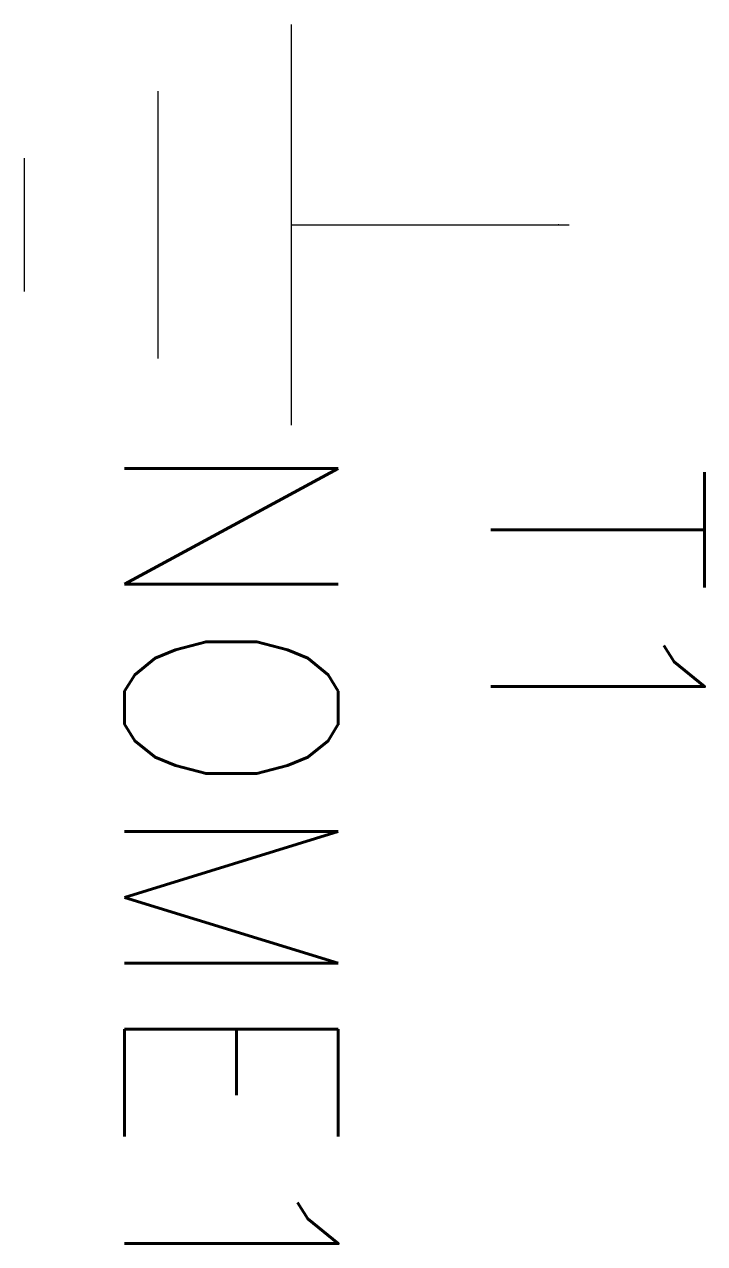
# Model space of a CAD drawing. Extents: x 282.3 to 288.7, y 168.6 to 180.
import ezdxf
from ezdxf.enums import TextEntityAlignment as Align

# ---------------------------------------------------------------- set-up
doc = ezdxf.new("R2010")
doc.units = 0
doc.header["$MEASUREMENT"] = 0
doc.layers.get('0').update_dxf_attribs({"linetype": 'CONTINUOUS'})
doc.styles.add('ROMANS', font='romans')

# ---------------------------------------------------------------- blocks, each defined once
blk = doc.blocks.new('V_B_TERRA-BAIXO')
for p, q in [((0, -2.5), (0, 0)), ((1.875, -2.5), (-1.875, -2.5)), ((-1.25, -3.75), (1.25, -3.75)), ((0.625, -5), (-0.625, -5))]:
    blk.add_line(p, q)
blk.add_point((0, 0))

msp = doc.modelspace()

# ---------------------------------------------------------------- linework, layer by layer
msp.add_line((287.29, 178.086), (287.39, 178.086))

# ---------------------------------------------------------------- block references
at = {"color": 7, "rotation": 270}
msp.add_blockref('V_B_TERRA-BAIXO', (287.29, 178.086), dxfattribs=at)

# ---------------------------------------------------------------- texts
at = {"style": 'ROMANS', "width": 0.9}
msp.add_attdef('NOME1', (283.228, 176.114), '', height=2, rotation=270, dxfattribs=at)
at = {"style": 'ROMANS', "width": 0.9, "flags": 1}
msp.add_attdef('T1', text='', height=2, rotation=270, dxfattribs=at).set_placement((286.656, 174.46), align=Align.CENTER)

doc.saveas('drawing.dxf')
